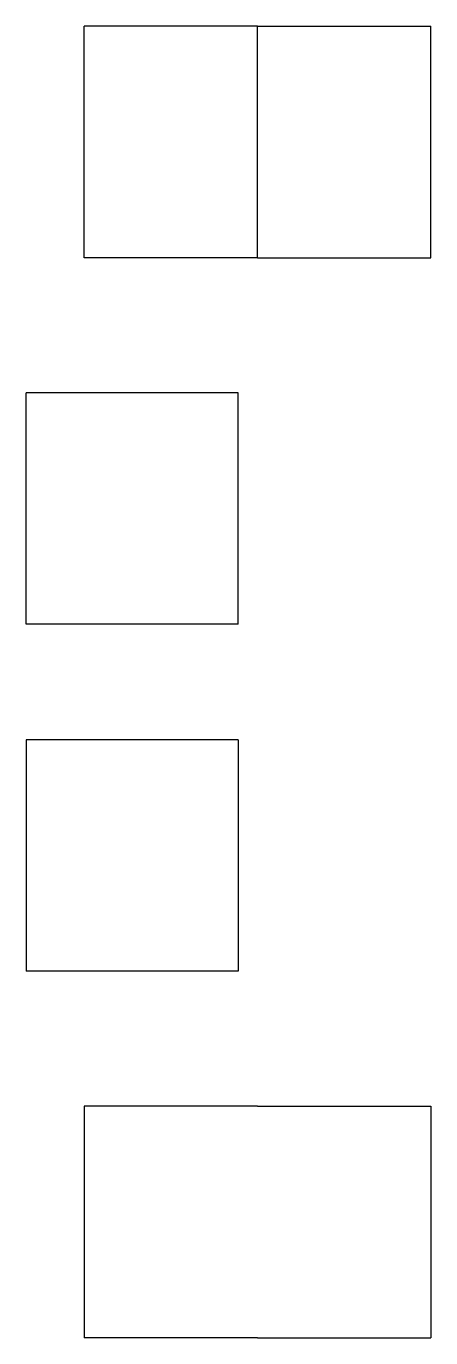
# Model space of a CAD drawing. Extents: x -0.6 to 0.45, y -1.7 to 1.7.
import ezdxf

# ---------------------------------------------------------------- set-up
doc = ezdxf.new("R2010")
doc.units = 0
doc.header["$MEASUREMENT"] = 0
doc.layers.add('MODELSKETCH_VISIBLE', color=7, linetype='CONTINUOUS')

msp = doc.modelspace()

# ---------------------------------------------------------------- linework, layer by layer
at = {"layer": 'MODELSKETCH_VISIBLE'}
for p, q in [((0, 1.7), (-0.45, 1.7)), ((-0.45, 1.1), (-0.45, 1.7)), ((0, 1.1), (0, 1.7)), ((0, 1.7), (0.45, 1.7)), ((0.45, 1.1), (0.45, 1.7)), ((0, 1.1), (-0.45, 1.1)), ((0, 1.1), (0.45, 1.1)), ((-0.6, 0.15), (-0.6, 0.75)), ((-0.05, 0.75), (-0.6, 0.75)), ((-0.05, 0.15), (-0.05, 0.75)), ((-0.05, 0.15), (-0.6, 0.15)), ((-0.05, -0.15), (-0.6, -0.15)), ((-0.6, -0.15), (-0.6, -0.75)), ((-0.05, -0.15), (-0.05, -0.75)), ((-0.05, -0.75), (-0.6, -0.75)), ((-0.45, -1.1), (-0.45, -1.7)), ((0, -1.1), (-0.45, -1.1)), ((0, -1.1), (0.45, -1.1)), ((0.45, -1.1), (0.45, -1.7)), ((0, -1.7), (-0.45, -1.7)), ((0, -1.7), (0.45, -1.7))]:
    msp.add_line(p, q, dxfattribs=at)

doc.saveas('drawing.dxf')
